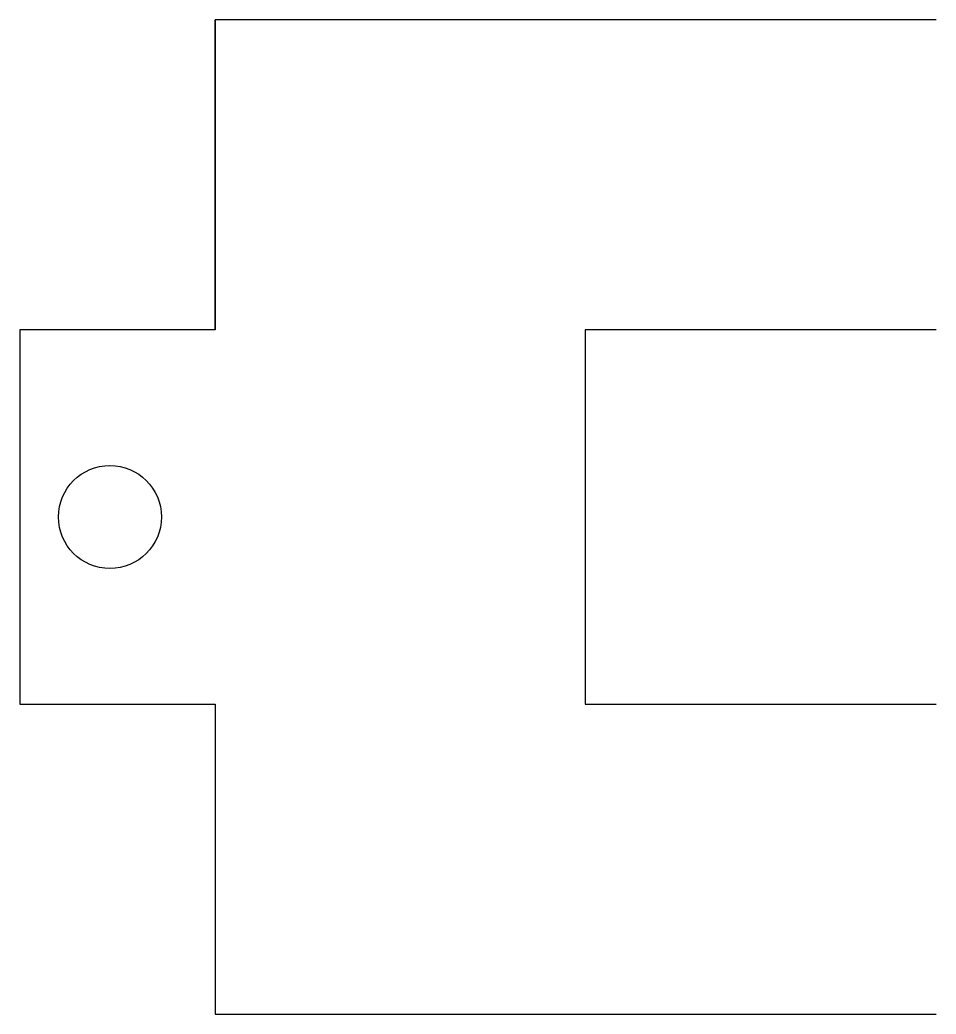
# Model space of a CAD drawing. Header units: inches. Extents: x 52.6 to 72.2, y -20.6 to 0.6.
import ezdxf

# ---------------------------------------------------------------- set-up
doc = ezdxf.new("R2010")
doc.units = ezdxf.units.IN
doc.header["$MEASUREMENT"] = 0

msp = doc.modelspace()

# ---------------------------------------------------------------- linework, layer by layer
for p, q in [((72.175, 0.63), (56.763, 0.63)), ((56.763, -5.995, 3.5), (56.763, 0.63, 3.5)), ((56.763, 0.63, 3.5), (56.763, -5.995, 3.5)), ((52.588, -5.995), (52.588, -13.995)), ((56.763, -5.995, 3.5), (52.588, -5.995, 3.5)), ((52.588, -5.995, 3.5), (52.588, -13.995, 3.5)), ((72.175, -5.995), (64.675, -5.995)), ((64.675, -5.995), (64.675, -9.995)), ((64.675, -9.995), (64.675, -13.995)), ((52.588, -13.995, 3.5), (56.763, -13.995, 3.5)), ((56.763, -13.995, 3.5), (56.763, -20.62, 3.5)), ((64.675, -13.995), (72.175, -13.995)), ((56.763, -20.62), (72.175, -20.62))]:
    msp.add_line(p, q)
msp.add_circle((54.513, -9.995, 3.5), 1.1)

doc.saveas('drawing.dxf')
